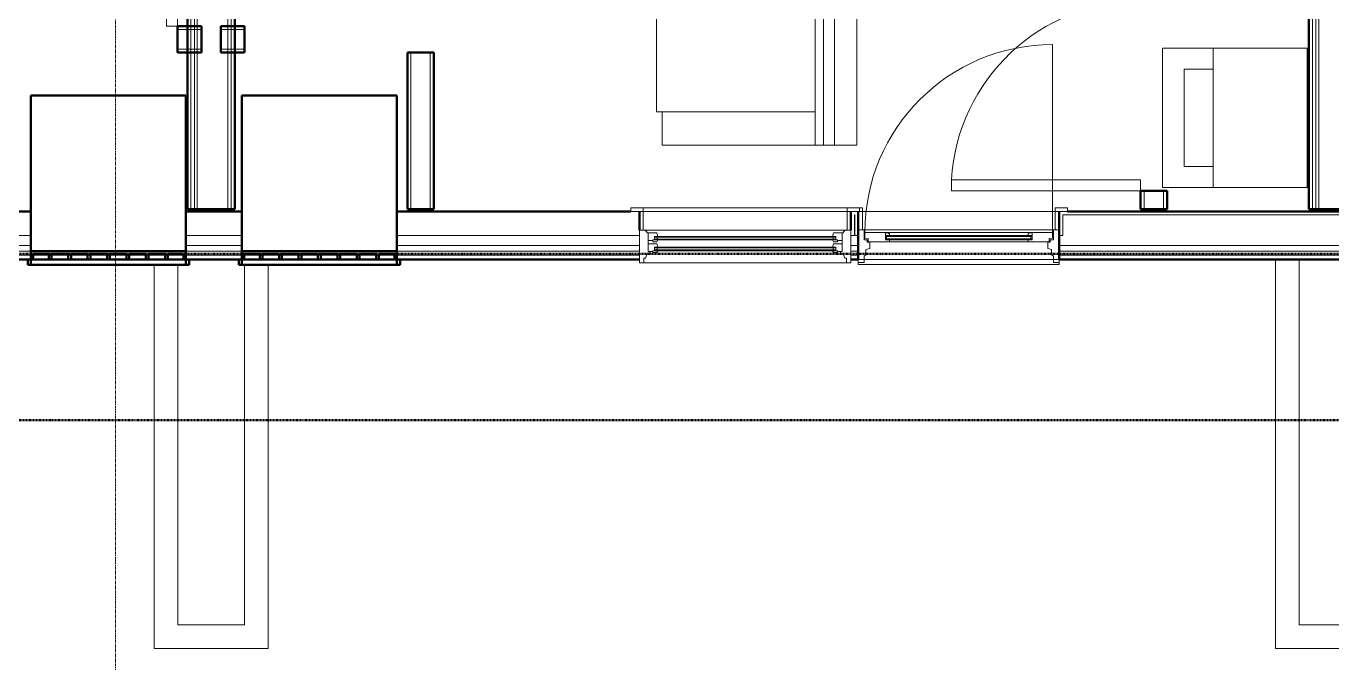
# Model space of a CAD drawing. Header units: inches. Extents: x -4266 to -1814, y 9706 to 12441.
# Drawn here: x -3170.4 to -2935.7, y 9936.6 to 10051 of the extents above; entities that cross this region are included whole.
import ezdxf

# ---------------------------------------------------------------- set-up
doc = ezdxf.new("R2010")
doc.units = ezdxf.units.IN
doc.header["$MEASUREMENT"] = 0
doc.linetypes.add('Dash 1_16_', pattern=[0.125, 0.0625, -0.0625])
doc.linetypes.add('Grid Line 1_2_', pattern=[0.875, 0.5, -0.125, 0.125, -0.125])
for name, color, linetype, lineweight in [('A-DOOR-1', 7, 'Continuous', 9), ('A-DOOR-2', 50, 'Continuous', 20), ('A-DOOR-FRAM-1', 50, 'Continuous', 20), ('A-DOOR-FRAM-2', 7, 'Continuous', 9), ('A-DOOR-GLAZ-1', 7, 'Continuous', 9), ('A-GENM-3', 250, 'Continuous', 50), ('A-GLAZ-1', 7, 'Continuous', 9), ('A-GLAZ-2', 50, 'Continuous', 20), ('A-WALL', 113, 'Continuous', 13), ('A-WALL-3', 250, 'Continuous', 50), ('A-WALL-4', 10, 'Continuous', 13), ('C-PROP-LINE-2', 91, 'Dash 1_16_', 50), ('I-FURN', 30, 'Continuous', 9), ('I-FURN-1', 7, 'Continuous', 9), ('I-WALL-3', 2, 'Continuous', 50), ('P-SANR-FIXT-2', 7, 'Continuous', 9), ('S-GRID-1', 1, 'Grid Line 1_2_', 9)]:
    doc.layers.add(name, color=color, linetype=linetype, lineweight=lineweight)

msp = doc.modelspace()

# ---------------------------------------------------------------- linework, layer by layer
at = {"layer": 'A-DOOR-1'}
msp.add_line((-2985.84874, 10013.93315), (-2985.84874, 10047.68315), dxfattribs=at)
for centre, radius, start, end in [((-3143.14952, 10050.9894), 34.06659, 93.365687, 180), ((-2970.02514, 10021.4019), 34.06659, 90, 176.634313), ((-2985.84874, 10013.93315), 33.75, 90, 180)]:
    msp.add_arc(centre, radius, start, end, dxfattribs=at)
at = {"layer": 'A-DOOR-2'}
for p, q in [((-3145.14952, 10050.9894), (-3145.14952, 10084.99723)), ((-3143.14952, 10050.9894), (-3143.14952, 10084.99723)), ((-3143.14952, 10050.9894), (-3145.14952, 10050.9894)), ((-2970.02514, 10023.4019), (-3004.03297, 10023.4019)), ((-3004.03297, 10021.4019), (-3004.03297, 10023.4019)), ((-2970.02514, 10021.4019), (-2970.02514, 10023.4019)), ((-2970.02514, 10021.4019), (-3004.03297, 10021.4019)), ((-3019.59874, 10012.8709), (-3019.59874, 10013.93315)), ((-3019.59874, 10013.93315), (-3015.16124, 10013.93315)), ((-3015.91124, 10013.93315), (-3015.91124, 10012.6209)), ((-3015.91124, 10013.93315), (-3015.91124, 10013.8709)), ((-3015.91124, 10013.8709), (-3015.39727, 10013.8709)), ((-3015.39727, 10013.8709), (-3015.19224, 10013.6189)), ((-3015.19224, 10013.6189), (-3015.16124, 10013.4329)), ((-2990.28624, 10013.93315), (-3015.16124, 10013.93315)), ((-2985.84874, 10013.93315), (-2990.28624, 10013.93315)), ((-2990.25524, 10013.6189), (-2990.28624, 10013.4329)), ((-2990.05021, 10013.8709), (-2990.25524, 10013.6189)), ((-2989.53624, 10013.8709), (-2990.05021, 10013.8709)), ((-2989.53624, 10013.93315), (-2989.53624, 10012.6209)), ((-2989.53624, 10013.93315), (-2989.53624, 10013.8709)), ((-2985.84874, 10012.8709), (-2985.84874, 10013.93315)), ((-3018.98238, 10012.86014), (-3019.59874, 10012.8709)), ((-3018.98238, 10012.21465), (-3018.98238, 10012.86014)), ((-3018.98238, 10012.21465), (-3015.16124, 10012.21465)), ((-3015.16124, 10013.3709), (-3015.91124, 10013.3709)), ((-3015.91124, 10012.6209), (-3015.16124, 10012.6209)), ((-3015.16124, 10012.5269), (-3015.19158, 10012.21465)), ((-3015.16124, 10013.4329), (-3015.16124, 10013.3709)), ((-3015.16124, 10012.6209), (-3015.16124, 10012.5269)), ((-2990.28624, 10012.2144), (-3015.16124, 10012.2144)), ((-2990.28624, 10013.4329), (-2990.28624, 10013.3709)), ((-2990.28624, 10013.3709), (-2989.53624, 10013.3709)), ((-2990.28624, 10012.6209), (-2990.28624, 10012.5269)), ((-2989.53624, 10012.6209), (-2990.28624, 10012.6209)), ((-2990.28624, 10012.5269), (-2990.25589, 10012.21465)), ((-2986.46509, 10012.21465), (-2990.28624, 10012.21465)), ((-2986.46509, 10012.86014), (-2985.84874, 10012.8709)), ((-2986.46509, 10012.21465), (-2986.46509, 10012.86014))]:
    msp.add_line(p, q, dxfattribs=at)
at = {"layer": 'A-DOOR-FRAM-1'}
for p, q in [((-3020.78624, 10008.5269), (-3020.78624, 10014.4019)), ((-3020.41124, 10014.4019), (-3020.78624, 10014.4019)), ((-3020.78624, 10014.4019), (-3019.75499, 10014.4019)), ((-3020.78624, 10014.4019), (-3020.66124, 10014.4019)), ((-3020.03624, 10014.4019), (-2985.41124, 10014.4019)), ((-3019.75499, 10014.4019), (-3019.75499, 10012.6199)), ((-2985.69249, 10014.4019), (-2985.69249, 10012.6199)), ((-2984.66124, 10014.4019), (-2985.69249, 10014.4019)), ((-2984.78624, 10014.4019), (-2984.66124, 10014.4019)), ((-2984.66124, 10008.5269), (-2984.66124, 10014.4019)), ((-3019.75499, 10012.6199), (-3019.17624, 10012.6199)), ((-3019.17624, 10012.6199), (-3019.17624, 10012.1829)), ((-3019.17624, 10012.1829), (-3018.72374, 10012.1829)), ((-3018.72374, 10012.1829), (-3018.72374, 10011.04557)), ((-2986.27124, 10012.1829), (-2986.72374, 10012.1829)), ((-2986.72374, 10012.1829), (-2986.72374, 10011.04557)), ((-2986.27124, 10012.6199), (-2986.27124, 10012.1829)), ((-2985.69249, 10012.6199), (-2986.27124, 10012.6199)), ((-3022.11202, 10009.8394), (-3020.78624, 10009.8394)), ((-3020.78624, 10008.18315), (-3020.78624, 10009.0894)), ((-3019.41124, 10009.88924), (-3019.75499, 10009.64854)), ((-3019.75499, 10009.64854), (-3019.75499, 10008.5269)), ((-3018.72374, 10011.04557), (-3019.41124, 10010.89039)), ((-3019.41124, 10010.89039), (-3019.41124, 10009.88924)), ((-2986.72374, 10011.04557), (-2986.03624, 10010.89039)), ((-2986.03624, 10010.89039), (-2986.03624, 10009.88924)), ((-2986.03624, 10009.88924), (-2985.69249, 10009.64854)), ((-2985.69249, 10009.64854), (-2985.69249, 10008.5269)), ((-2983.03624, 10009.8394), (-2984.66124, 10009.8394)), ((-2984.66124, 10009.0894), (-2984.66124, 10008.18315)), ((-3020.78624, 10008.5269), (-3019.75499, 10008.5269)), ((-2984.66124, 10008.18315), (-3020.78624, 10008.18315)), ((-2984.66124, 10008.5269), (-2985.69249, 10008.5269))]:
    msp.add_line(p, q, dxfattribs=at)
at = {"layer": 'A-DOOR-FRAM-2'}
for p, q in [((-3020.54952, 10018.3394), (-3020.03624, 10018.3394)), ((-3020.03624, 10018.3394), (-3020.03624, 10017.7144)), ((-2985.41124, 10018.3394), (-2983.16124, 10018.3394)), ((-2985.41124, 10017.7144), (-2985.41124, 10018.3394)), ((-2983.16124, 10018.3394), (-2983.16124, 10017.7144)), ((-3020.66124, 10014.4019), (-3020.66124, 10017.7144)), ((-3020.54952, 10017.7144), (-3020.03624, 10017.7144)), ((-3020.03624, 10017.7144), (-3020.54952, 10017.7144)), ((-3020.03624, 10017.7144), (-3020.03624, 10014.4019)), ((-2985.41124, 10017.7144), (-2984.78624, 10017.7144)), ((-2985.41124, 10014.4019), (-2985.41124, 10017.7144)), ((-2983.16124, 10017.7144), (-2985.41124, 10017.7144)), ((-2984.78624, 10017.7144), (-2984.78624, 10014.4019)), ((-3020.03624, 10014.4019), (-3020.66124, 10014.4019)), ((-2984.78624, 10014.4019), (-2985.41124, 10014.4019))]:
    msp.add_line(p, q, dxfattribs=at)
at = {"layer": 'A-DOOR-GLAZ-1'}
for p, q in [((-3015.91124, 10013.2144), (-3015.16124, 10013.2144)), ((-3015.16124, 10012.7769), (-3015.91124, 10012.7769)), ((-3015.70124, 10012.7769), (-3015.70124, 10013.2144)), ((-2990.28624, 10013.37065), (-3015.16124, 10013.37065)), ((-2990.28624, 10013.2144), (-3015.16124, 10013.2144)), ((-2990.28624, 10012.7769), (-3015.16124, 10012.7769)), ((-2990.28624, 10012.62065), (-3015.16124, 10012.62065)), ((-2989.53624, 10013.2144), (-2990.28624, 10013.2144)), ((-2990.28624, 10012.7769), (-2989.53624, 10012.7769)), ((-2989.74624, 10012.7769), (-2989.74624, 10013.2144))]:
    msp.add_line(p, q, dxfattribs=at)
at = {"layer": 'A-GENM-3'}
for p, q in [((-3141.64874, 10038.5269), (-3169.52374, 10038.5269)), ((-3169.52374, 10038.5269), (-3169.52374, 10009.0894)), ((-3141.64874, 10009.0894), (-3141.64874, 10038.5269)), ((-3103.72374, 10038.5269), (-3131.59874, 10038.5269)), ((-3131.59874, 10038.5269), (-3131.59874, 10009.0894)), ((-3103.72374, 10009.0894), (-3103.72374, 10038.5269)), ((-3169.52374, 10009.0894), (-3170.08624, 10009.0894)), ((-3170.08624, 10009.0894), (-3170.08624, 10008.0894)), ((-3141.64874, 10009.0894), (-3169.52374, 10009.0894)), ((-3169.52374, 10009.0894), (-3169.52374, 10008.0894)), ((-3169.52374, 10008.0894), (-3169.52374, 10009.0894)), ((-3169.52374, 10009.0894), (-3169.08624, 10009.0894)), ((-3169.08624, 10009.0894), (-3169.08624, 10010.0894)), ((-3169.08624, 10010.0894), (-3166.28936, 10010.0894)), ((-3166.28936, 10010.0894), (-3166.28936, 10009.0894)), ((-3166.28936, 10009.0894), (-3165.78936, 10009.0894)), ((-3165.78936, 10009.0894), (-3165.78936, 10010.0894)), ((-3165.78936, 10010.0894), (-3162.80499, 10010.0894)), ((-3162.80499, 10010.0894), (-3162.80499, 10009.0894)), ((-3162.80499, 10009.0894), (-3162.30499, 10009.0894)), ((-3162.30499, 10009.0894), (-3162.30499, 10010.0894)), ((-3162.30499, 10010.0894), (-3159.32061, 10010.0894)), ((-3159.32061, 10010.0894), (-3159.32061, 10009.0894)), ((-3159.32061, 10009.0894), (-3158.82061, 10009.0894)), ((-3158.82061, 10009.0894), (-3158.82061, 10010.0894)), ((-3158.82061, 10010.0894), (-3155.83624, 10010.0894)), ((-3155.83624, 10010.0894), (-3155.83624, 10009.0894)), ((-3155.83624, 10009.0894), (-3155.33624, 10009.0894)), ((-3155.33624, 10009.0894), (-3155.33624, 10010.0894)), ((-3155.33624, 10010.0894), (-3152.35186, 10010.0894)), ((-3152.35186, 10010.0894), (-3152.35186, 10009.0894)), ((-3152.35186, 10009.0894), (-3151.85186, 10009.0894)), ((-3151.85186, 10009.0894), (-3151.85186, 10010.0894)), ((-3151.85186, 10010.0894), (-3148.86749, 10010.0894)), ((-3148.86749, 10010.0894), (-3148.86749, 10009.0894)), ((-3148.86749, 10009.0894), (-3148.36749, 10009.0894)), ((-3148.36749, 10009.0894), (-3148.36749, 10010.0894)), ((-3148.36749, 10010.0894), (-3145.38311, 10010.0894)), ((-3145.38311, 10010.0894), (-3145.38311, 10009.0894)), ((-3145.38311, 10009.0894), (-3144.88311, 10009.0894)), ((-3144.88311, 10009.0894), (-3144.88311, 10010.0894)), ((-3144.88311, 10010.0894), (-3142.08624, 10010.0894)), ((-3142.08624, 10010.0894), (-3142.08624, 10009.0894)), ((-3142.08624, 10009.0894), (-3141.64874, 10009.0894)), ((-3141.64874, 10008.0894), (-3141.64874, 10009.0894)), ((-3141.08624, 10009.0894), (-3141.64874, 10009.0894)), ((-3141.64874, 10009.0894), (-3141.64874, 10008.0894)), ((-3141.08624, 10008.0894), (-3141.08624, 10009.0894)), ((-3131.59874, 10009.0894), (-3132.16124, 10009.0894)), ((-3132.16124, 10009.0894), (-3132.16124, 10008.0894)), ((-3103.72374, 10009.0894), (-3131.59874, 10009.0894)), ((-3131.59874, 10009.0894), (-3131.59874, 10008.0894)), ((-3131.59874, 10008.0894), (-3131.59874, 10009.0894)), ((-3131.59874, 10009.0894), (-3131.16124, 10009.0894)), ((-3131.16124, 10009.0894), (-3131.16124, 10010.0894)), ((-3131.16124, 10010.0894), (-3128.36436, 10010.0894)), ((-3128.36436, 10010.0894), (-3128.36436, 10009.0894)), ((-3128.36436, 10009.0894), (-3127.86436, 10009.0894)), ((-3127.86436, 10009.0894), (-3127.86436, 10010.0894)), ((-3127.86436, 10010.0894), (-3124.87999, 10010.0894)), ((-3124.87999, 10010.0894), (-3124.87999, 10009.0894)), ((-3124.87999, 10009.0894), (-3124.37999, 10009.0894)), ((-3124.37999, 10009.0894), (-3124.37999, 10010.0894)), ((-3124.37999, 10010.0894), (-3121.39561, 10010.0894)), ((-3121.39561, 10010.0894), (-3121.39561, 10009.0894)), ((-3121.39561, 10009.0894), (-3120.89561, 10009.0894)), ((-3120.89561, 10009.0894), (-3120.89561, 10010.0894)), ((-3120.89561, 10010.0894), (-3117.91124, 10010.0894)), ((-3117.91124, 10010.0894), (-3117.91124, 10009.0894)), ((-3117.91124, 10009.0894), (-3117.41124, 10009.0894)), ((-3117.41124, 10009.0894), (-3117.41124, 10010.0894)), ((-3117.41124, 10010.0894), (-3114.42686, 10010.0894)), ((-3114.42686, 10010.0894), (-3114.42686, 10009.0894)), ((-3114.42686, 10009.0894), (-3113.92686, 10009.0894)), ((-3113.92686, 10009.0894), (-3113.92686, 10010.0894)), ((-3113.92686, 10010.0894), (-3110.94249, 10010.0894)), ((-3110.94249, 10010.0894), (-3110.94249, 10009.0894)), ((-3110.94249, 10009.0894), (-3110.44249, 10009.0894)), ((-3110.44249, 10009.0894), (-3110.44249, 10010.0894)), ((-3110.44249, 10010.0894), (-3107.45811, 10010.0894)), ((-3107.45811, 10010.0894), (-3107.45811, 10009.0894)), ((-3107.45811, 10009.0894), (-3106.95811, 10009.0894)), ((-3106.95811, 10009.0894), (-3106.95811, 10010.0894)), ((-3106.95811, 10010.0894), (-3104.16124, 10010.0894)), ((-3104.16124, 10010.0894), (-3104.16124, 10009.0894)), ((-3104.16124, 10009.0894), (-3103.72374, 10009.0894)), ((-3103.72374, 10008.0894), (-3103.72374, 10009.0894)), ((-3103.16124, 10009.0894), (-3103.72374, 10009.0894)), ((-3103.72374, 10009.0894), (-3103.72374, 10008.0894)), ((-3103.16124, 10008.0894), (-3103.16124, 10009.0894)), ((-3170.08624, 10008.0894), (-3169.52374, 10008.0894)), ((-3169.52374, 10008.0894), (-3141.64874, 10008.0894)), ((-3141.64874, 10008.0894), (-3141.08624, 10008.0894)), ((-3132.16124, 10008.0894), (-3131.59874, 10008.0894)), ((-3131.59874, 10008.0894), (-3103.72374, 10008.0894)), ((-3103.72374, 10008.0894), (-3103.16124, 10008.0894))]:
    msp.add_line(p, q, dxfattribs=at)
at = {"layer": 'A-GLAZ-1'}
for p, q in [((-3061.69796, 10018.3394), (-3020.54952, 10018.3394)), ((-3061.69796, 10017.7144), (-3061.69796, 10018.3394)), ((-3059.44796, 10017.7144), (-3059.44796, 10018.3394)), ((-3022.79952, 10017.7144), (-3022.79952, 10018.3394)), ((-3020.54952, 10018.3394), (-3020.54952, 10017.7144)), ((-3020.54952, 10017.7144), (-3061.69796, 10017.7144)), ((-3060.07296, 10017.7144), (-3022.17452, 10017.7144)), ((-3060.07296, 10014.3394), (-3060.07296, 10017.7144)), ((-3059.44796, 10014.3394), (-3059.44796, 10017.7144)), ((-3022.79952, 10014.3394), (-3022.79952, 10017.7144)), ((-3022.17452, 10017.7144), (-3022.17452, 10014.3394)), ((-3022.17452, 10014.3394), (-3060.07296, 10014.3394)), ((-3057.41671, 10013.0894), (-3056.82296, 10013.0894)), ((-3057.41671, 10012.7144), (-3056.82296, 10012.7144)), ((-3057.41671, 10011.1519), (-3056.82296, 10011.1519)), ((-3056.94796, 10012.7144), (-3056.94796, 10013.0894)), ((-3056.94796, 10010.7769), (-3056.94796, 10011.1519)), ((-3056.82296, 10013.2144), (-3025.42452, 10013.2144)), ((-3056.82296, 10013.0894), (-3025.42452, 10013.0894)), ((-3056.82296, 10012.7144), (-3025.42452, 10012.7144)), ((-3056.82296, 10012.5894), (-3025.42452, 10012.5894)), ((-3056.82296, 10011.2769), (-3025.42452, 10011.2769)), ((-3056.82296, 10011.1519), (-3025.42452, 10011.1519)), ((-3024.83077, 10013.0894), (-3025.42452, 10013.0894)), ((-3024.83077, 10012.7144), (-3025.42452, 10012.7144)), ((-3024.83077, 10011.1519), (-3025.42452, 10011.1519)), ((-3025.29952, 10012.7144), (-3025.29952, 10013.0894)), ((-3025.29952, 10010.7769), (-3025.29952, 10011.1519)), ((-3057.41671, 10010.7769), (-3056.82296, 10010.7769)), ((-3056.82296, 10010.7769), (-3025.42452, 10010.7769)), ((-3056.82296, 10010.6519), (-3025.42452, 10010.6519)), ((-3024.83077, 10010.7769), (-3025.42452, 10010.7769))]:
    msp.add_line(p, q, dxfattribs=at)
at = {"layer": 'A-GLAZ-2'}
for p, q in [((-3060.13546, 10014.3394), (-3022.11202, 10014.3394)), ((-3060.13546, 10008.4644), (-3060.13546, 10014.3394)), ((-3058.79171, 10014.05924), (-3059.12559, 10014.3394)), ((-3058.79171, 10014.05924), (-3058.79171, 10013.8394)), ((-3058.79171, 10013.8394), (-3056.97921, 10013.8394)), ((-3058.54171, 10010.5269), (-3058.54171, 10013.8394)), ((-3056.97921, 10013.8394), (-3056.82296, 10013.2144)), ((-3025.26827, 10013.8394), (-3025.42452, 10013.2144)), ((-3023.45577, 10013.8394), (-3025.26827, 10013.8394)), ((-3023.70577, 10010.5269), (-3023.70577, 10013.8394)), ((-3023.45577, 10014.05924), (-3023.12189, 10014.3394)), ((-3023.45577, 10014.05924), (-3023.45577, 10013.8394)), ((-3022.11202, 10014.3394), (-3022.11202, 10008.4644)), ((-3058.54171, 10012.4644), (-3057.69796, 10012.4644)), ((-3058.54171, 10011.9019), (-3056.97921, 10011.9019)), ((-3057.69796, 10012.5894), (-3057.69796, 10012.24565)), ((-3056.82608, 10012.5894), (-3057.69796, 10012.5894)), ((-3056.97921, 10012.24565), (-3057.69796, 10012.24565)), ((-3057.41671, 10012.5894), (-3057.41671, 10013.2144)), ((-3056.82296, 10013.2144), (-3057.41671, 10013.2144)), ((-3057.41671, 10010.6519), (-3057.41671, 10011.2769)), ((-3056.82296, 10011.2769), (-3057.41671, 10011.2769)), ((-3056.97921, 10012.24565), (-3056.82608, 10012.5894)), ((-3056.97921, 10011.9019), (-3056.82296, 10011.2769)), ((-3025.42452, 10013.2144), (-3024.83077, 10013.2144)), ((-3025.26827, 10011.9019), (-3025.42452, 10011.2769)), ((-3025.42452, 10011.2769), (-3024.83077, 10011.2769)), ((-3025.26827, 10012.24565), (-3025.42139, 10012.5894)), ((-3025.42139, 10012.5894), (-3024.54952, 10012.5894)), ((-3025.26827, 10012.24565), (-3024.54952, 10012.24565)), ((-3023.70577, 10011.9019), (-3025.26827, 10011.9019)), ((-3024.83077, 10012.5894), (-3024.83077, 10013.2144)), ((-3024.83077, 10010.6519), (-3024.83077, 10011.2769)), ((-3024.54952, 10012.5894), (-3024.54952, 10012.24565)), ((-3023.70577, 10012.4644), (-3024.54952, 10012.4644)), ((-3060.13546, 10009.8394), (-3061.63546, 10009.8394)), ((-3059.32296, 10009.2769), (-3059.04827, 10009.2769)), ((-3059.32296, 10008.4644), (-3059.32296, 10009.2769)), ((-3059.04827, 10009.2769), (-3058.72921, 10010.0894)), ((-3058.72921, 10010.0894), (-3058.26046, 10010.0894)), ((-3058.54171, 10010.5269), (-3057.69796, 10010.5269)), ((-3058.26046, 10010.0894), (-3058.26046, 10010.5269)), ((-3057.69796, 10010.6519), (-3057.69796, 10010.30815)), ((-3056.82608, 10010.6519), (-3057.69796, 10010.6519)), ((-3056.97921, 10010.30815), (-3057.69796, 10010.30815)), ((-3056.97921, 10010.30815), (-3056.82608, 10010.6519)), ((-3025.26827, 10010.30815), (-3025.42139, 10010.6519)), ((-3025.42139, 10010.6519), (-3024.54952, 10010.6519)), ((-3025.26827, 10010.30815), (-3024.54952, 10010.30815)), ((-3024.54952, 10010.6519), (-3024.54952, 10010.30815)), ((-3023.70577, 10010.5269), (-3024.54952, 10010.5269)), ((-3023.98702, 10010.0894), (-3023.98702, 10010.5269)), ((-3023.51827, 10010.0894), (-3023.98702, 10010.0894)), ((-3023.1992, 10009.2769), (-3023.51827, 10010.0894)), ((-3022.92452, 10009.2769), (-3023.1992, 10009.2769)), ((-3022.92452, 10008.4644), (-3022.92452, 10009.2769)), ((-3022.11202, 10009.8394), (-3020.61202, 10009.8394)), ((-3022.11202, 10008.4644), (-3060.13546, 10008.4644))]:
    msp.add_line(p, q, dxfattribs=at)
at = {"layer": 'A-WALL'}
for p, q in [((-2938.02374, 10018.0894), (-2938.02374, 10374.0394)), ((-3140.12374, 10018.0894), (-3140.12374, 10356.0394)), ((-3139.62374, 10018.0894), (-3139.62374, 10356.0394)), ((-3134.12374, 10018.0894), (-3134.12374, 10356.0394)), ((-2938.52374, 10018.0894), (-2938.52374, 10105.1519)), ((-2939.14874, 10018.0894), (-2939.14874, 10093.9019)), ((-3140.74874, 10018.0894), (-3140.74874, 10074.47913)), ((-3133.49874, 10018.0894), (-3133.49874, 10074.47913))]:
    msp.add_line(p, q, dxfattribs=at)
at = {"layer": 'A-WALL-3'}
for p, q in [((-3138.87374, 10050.9894), (-3143.14952, 10050.9894)), ((-3143.14952, 10050.9894), (-3143.14952, 10046.2394)), ((-3138.87374, 10046.2394), (-3138.87374, 10050.9894)), ((-3131.09796, 10050.9894), (-3135.37374, 10050.9894)), ((-3135.37374, 10050.9894), (-3135.37374, 10046.2394)), ((-3131.09796, 10046.2394), (-3131.09796, 10050.9894)), ((-3143.14952, 10046.2394), (-3138.87374, 10046.2394)), ((-3135.37374, 10046.2394), (-3131.09796, 10046.2394)), ((-3097.09796, 10046.2394), (-3101.84796, 10046.2394)), ((-3101.84796, 10046.2394), (-3101.84796, 10018.0894)), ((-3097.09796, 10018.0894), (-3097.09796, 10046.2394)), ((-2965.27514, 10021.4019), (-2970.02514, 10021.4019)), ((-2970.02514, 10021.4019), (-2970.02514, 10018.0894)), ((-2965.27514, 10018.0894), (-2965.27514, 10021.4019)), ((-3169.52374, 10017.7144), (-3212.54952, 10017.7144)), ((-3169.52374, 10010.5894), (-3169.52374, 10017.7144)), ((-3131.59874, 10017.7144), (-3141.64874, 10017.7144)), ((-3141.64874, 10017.7144), (-3141.64874, 10010.5894)), ((-3131.59874, 10010.5894), (-3131.59874, 10017.7144)), ((-3061.69796, 10017.7144), (-3103.72374, 10017.7144)), ((-3103.72374, 10017.7144), (-3103.72374, 10010.5894)), ((-3101.84796, 10018.0894), (-3097.09796, 10018.0894)), ((-3060.13546, 10014.3394), (-3060.13546, 10017.7144)), ((-3022.11202, 10017.7144), (-3022.11202, 10014.3394)), ((-3020.78624, 10009.0894), (-3020.78624, 10017.7144)), ((-2984.66124, 10017.7144), (-2984.66124, 10009.0894)), ((-2887.88624, 10017.7144), (-2983.16124, 10017.7144)), ((-2970.02514, 10018.0894), (-2965.27514, 10018.0894)), ((-3214.11202, 10009.0894), (-3060.13546, 10009.0894)), ((-3141.64874, 10010.5894), (-3169.52374, 10010.5894)), ((-3103.72374, 10010.5894), (-3131.59874, 10010.5894)), ((-3022.11202, 10009.0894), (-3020.78624, 10009.0894)), ((-2984.66124, 10009.0894), (-2886.38624, 10009.0894))]:
    msp.add_line(p, q, dxfattribs=at)
at = {"layer": 'A-WALL-4'}
for p, q in [((-3138.87374, 10050.3644), (-3143.14952, 10050.3644)), ((-3135.37374, 10050.3644), (-3131.09796, 10050.3644)), ((-3138.87374, 10046.8644), (-3143.14952, 10046.8644)), ((-3135.37374, 10046.8644), (-3131.09796, 10046.8644)), ((-3101.22296, 10046.2394), (-3101.22296, 10018.0894)), ((-3097.72296, 10046.2394), (-3097.72296, 10018.0894)), ((-2969.40014, 10021.4019), (-2969.40014, 10018.0894)), ((-2965.90014, 10021.4019), (-2965.90014, 10018.0894)), ((-3021.48702, 10017.0894), (-3021.48702, 10013.4019)), ((-3021.41124, 10017.0894), (-3021.48702, 10017.0894)), ((-3021.41124, 10013.4019), (-3021.41124, 10017.0894)), ((-3020.03624, 10017.7144), (-2985.41124, 10017.7144)), ((-2984.03624, 10017.0894), (-2984.03624, 10013.4019)), ((-2887.01124, 10017.0894), (-2984.03624, 10017.0894)), ((-3214.11202, 10013.4019), (-3169.52374, 10013.4019)), ((-3214.11202, 10011.5894), (-3169.52374, 10011.5894)), ((-3141.64874, 10013.4019), (-3131.59874, 10013.4019)), ((-3141.64874, 10011.5894), (-3131.59874, 10011.5894)), ((-3103.72374, 10013.4019), (-3060.13546, 10013.4019)), ((-3103.72374, 10011.5894), (-3060.13546, 10011.5894)), ((-3022.11202, 10013.4019), (-3021.48702, 10013.4019)), ((-3022.11202, 10011.5894), (-3020.78624, 10011.5894)), ((-3021.41124, 10013.4019), (-3020.78624, 10013.4019)), ((-2984.66124, 10013.4019), (-2984.03624, 10013.4019)), ((-2984.66124, 10011.5894), (-2886.38624, 10011.5894)), ((-3214.11202, 10010.5894), (-3169.52374, 10010.5894)), ((-3214.11202, 10009.8394), (-3060.13546, 10009.8394)), ((-3141.64874, 10010.5894), (-3131.59874, 10010.5894)), ((-3103.72374, 10010.5894), (-3060.13546, 10010.5894)), ((-3022.11202, 10010.5894), (-3020.78624, 10010.5894)), ((-3022.11202, 10009.8394), (-3020.78624, 10009.8394)), ((-2984.66124, 10009.0894), (-3020.78624, 10009.0894)), ((-2984.66124, 10010.5894), (-2886.38624, 10010.5894)), ((-2984.66124, 10009.8394), (-2886.38624, 10009.8394)), ((-2945.77374, 9939.1894), (-2945.77374, 10009.0894)), ((-2941.52374, 10009.0894), (-2941.52374, 9943.4394)), ((-3147.37374, 9939.1894), (-3147.37374, 10008.0894)), ((-3143.12374, 10008.0894), (-3143.12374, 9943.4394)), ((-3131.12374, 9943.4394), (-3131.12374, 10008.0894)), ((-3126.87374, 10008.0894), (-3126.87374, 9943.4394)), ((-3143.12374, 9943.4394), (-3131.12374, 9943.4394)), ((-3126.87374, 9939.1894), (-3126.87374, 9943.4394)), ((-2941.52374, 9943.4394), (-2929.52374, 9943.4394)), ((-3147.37374, 9939.1894), (-3143.12374, 9939.1894)), ((-3126.87374, 9939.1894), (-3143.12374, 9939.1894)), ((-2945.77374, 9939.1894), (-2941.52374, 9939.1894)), ((-2925.27374, 9939.1894), (-2941.52374, 9939.1894))]:
    msp.add_line(p, q, dxfattribs=at)
at = {"layer": 'C-PROP-LINE-2'}
for p, q in [((-2099.26202, 10010.0894), (-3832.16202, 10010.0894)), ((-2636.92374, 9980.1894), (-3860.72374, 9980.1894))]:
    msp.add_line(p, q, dxfattribs=at)
at = {"layer": 'I-FURN'}
for p, q in [((-3028.55479, 10113.62206), (-3028.55479, 10029.62206)), ((-3027.05479, 10113.62206), (-3027.05479, 10029.62206)), ((-3025.05479, 10113.62206), (-3025.05479, 10029.62206)), ((-3025.05479, 10029.62206), (-3025.05479, 10113.62206)), ((-3057.05479, 10107.62206), (-3057.05479, 10035.62206)), ((-3057.05479, 10035.62206), (-3056.05479, 10035.62206)), ((-3028.55479, 10035.62206), (-3056.05479, 10035.62206)), ((-3056.05479, 10035.62206), (-3056.05479, 10029.62206)), ((-3056.05479, 10029.62206), (-3028.55479, 10029.62206)), ((-3028.55479, 10029.62206), (-3025.05479, 10029.62206))]:
    msp.add_line(p, q, dxfattribs=at)
at = {"layer": 'I-FURN-1'}
for p, q in [((-3021.05479, 10029.62206), (-3021.05479, 10113.62206)), ((-3025.05479, 10029.62206), (-3021.05479, 10029.62206))]:
    msp.add_line(p, q, dxfattribs=at)
at = {"layer": 'I-WALL-3'}
for p, q in [((-2939.77374, 10093.9019), (-2939.77374, 10018.0894)), ((-3141.37374, 10074.47913), (-3141.37374, 10018.0894)), ((-3132.87374, 10018.0894), (-3132.87374, 10074.47913)), ((-3141.37374, 10018.0894), (-3132.87374, 10018.0894)), ((-2939.77374, 10018.0894), (-2931.27374, 10018.0894))]:
    msp.add_line(p, q, dxfattribs=at)
at = {"layer": 'P-SANR-FIXT-2'}
for p, q in [((-2966.11264, 10047.0269), (-2940.11264, 10047.0269)), ((-2966.11264, 10022.0269), (-2966.11264, 10047.0269)), ((-2957.01889, 10047.0269), (-2957.01889, 10022.0269)), ((-2940.11264, 10022.0269), (-2940.11264, 10047.0269)), ((-2962.20639, 10043.2769), (-2962.20639, 10025.7769)), ((-2957.01889, 10043.2769), (-2962.20639, 10043.2769)), ((-2962.20639, 10025.7769), (-2957.01889, 10025.7769)), ((-2940.11264, 10022.0269), (-2966.11264, 10022.0269))]:
    msp.add_line(p, q, dxfattribs=at)
at = {"layer": 'S-GRID-1'}
msp.add_line((-3154.32374, 9836.17969), (-3154.32374, 12376.79045), dxfattribs=at)

doc.saveas('drawing.dxf')
